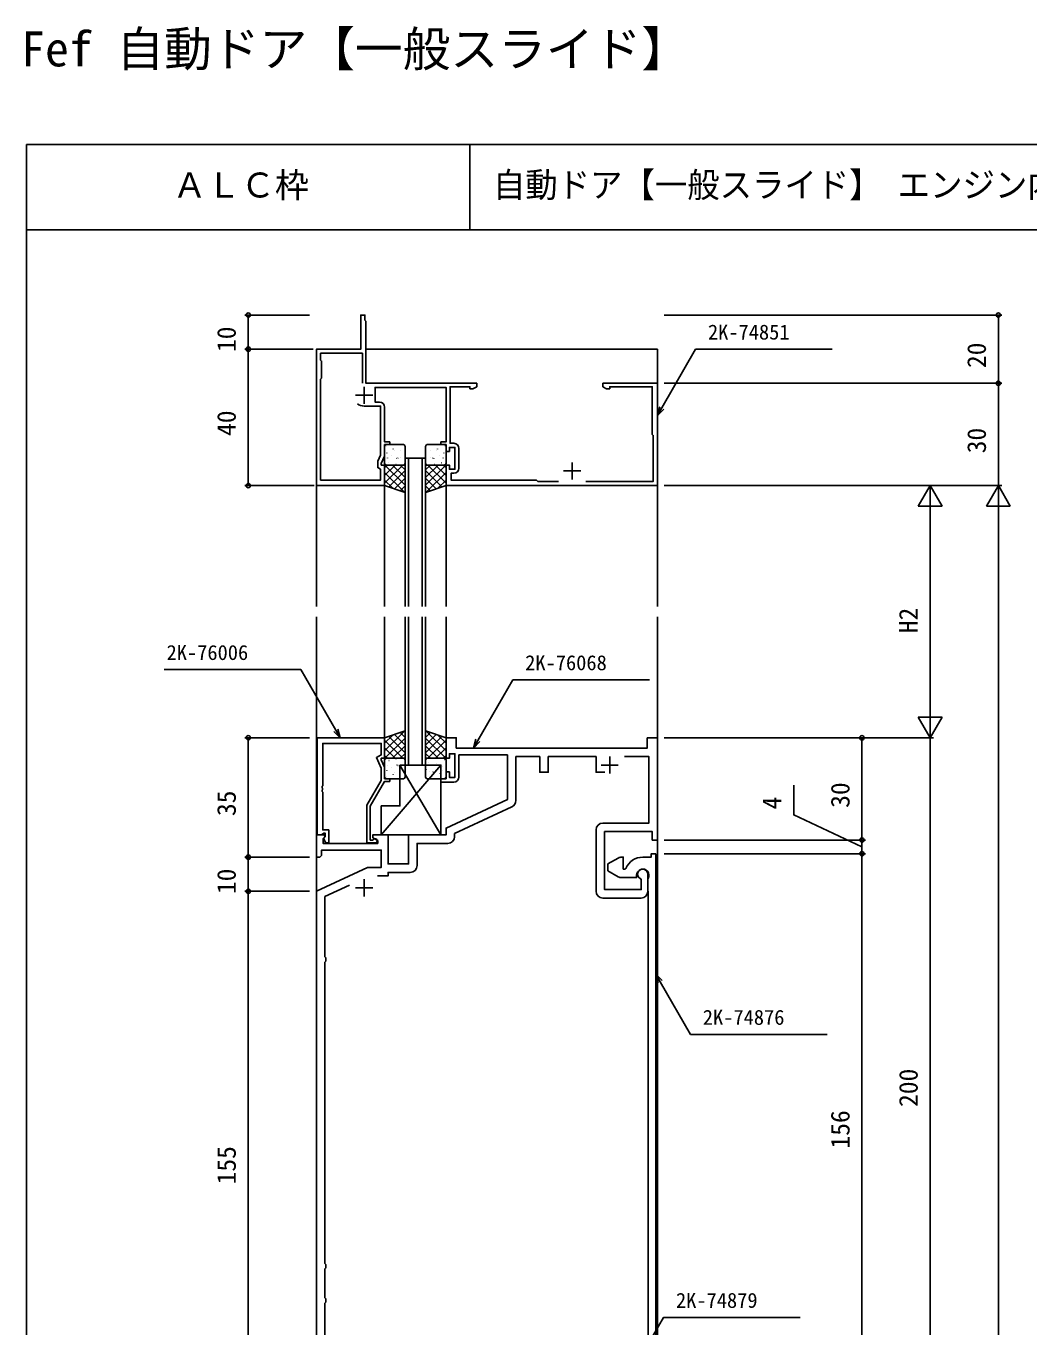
# Model space of a CAD drawing. Units: millimetres, scale not verified. Extents: x -437 to 438, y -681 to 679.
# Drawn here: x -436.9 to -142.7, y 297 to 678.6 of the extents above; entities that cross this region are included whole.
import ezdxf
from ezdxf.enums import TextEntityAlignment as Align

# ---------------------------------------------------------------- set-up
doc = ezdxf.new("R2010")
doc.units = ezdxf.units.MM
doc.header["$LTSCALE"] = 4
for name, color, linetype in [('0-1_USER1', 3, 'Continuous'), ('0-2_YKK_11', 7, 'Continuous'), ('0-3_YKK_12', 2, 'Continuous'), ('0-4_YKK_13', 4, 'Continuous'), ('0-6_YKK_D', 6, 'Continuous'), ('0-7_YKK_ZWAK', 7, 'Continuous')]:
    doc.layers.add(name, color=color, linetype=linetype)
doc.styles.add('ＭＳ ゴシック', font='')
doc.styles.get('ＭＳ ゴシック').set_extended_font_data('MS Gothic')

msp = doc.modelspace()

# ---------------------------------------------------------------- linework, layer by layer
at = {"layer": '0-2_YKK_11'}
for p, q in [((-337.7, 567.8), (-337.7, 572.8)), ((-335.2, 570.3), (-340.2, 570.3)), ((-309.9, 554.7), (-309.9, 548.9)), ((-276.7, 545.6), (-276.7, 550.6)), ((-274.2, 548.1), (-279.2, 548.1)), ((-251.7, 469.82), (-254.7, 469.82)), ((-263.2, 461.82), (-268.2, 461.82)), ((-265.7, 459.32), (-265.7, 464.32)), ((-269.7, 424.82), (-269.7, 442.82)), ((-337.7, 423.32), (-337.7, 428.32)), ((-254.5, 429.82), (-254.5, 424.82)), ((-335.2, 425.82), (-340.2, 425.82)), ((-256.5, 422.82), (-267.7, 422.82))]:
    msp.add_line(p, q, dxfattribs=at)
for points in [[(-331.7, 566.8), (-331.7, 556.6), (-330.2, 556.6), (-330.2, 555.8), (-331.7, 555.8), (-331.7, 552.445), (-332.7, 550.3), (-332.7, 549.8), (-331.7, 549.8), (-331.7, 543.8), (-351.7, 543.8), (-351.7, 583.8), (-338.7, 583.8), (-338.7, 593.8), (-337.5, 593.8), (-337.5, 592.3), (-337.2, 592), (-337.2, 573.8), (-304.7, 573.8), (-304.7, 572.8), (-305.791, 572.17), (-306.7, 572.17), (-306.7, 572.8), (-312.5, 572.8), (-312.5, 556.2), (-311.4, 556.2)], [(-337.7, 567.1), (-332.9, 567.1), (-332.9, 552.711), (-333.7, 550.995), (-333.7, 549.062), (-332.9, 548.6), (-332.9, 545.4), (-350.5, 545.4), (-350.5, 575), (-350.2, 575.3), (-350.2, 580.3), (-350.5, 580.6), (-350.5, 582.6), (-338.2, 582.6), (-338.2, 573.862)], [(-251.7, 543.8), (-313.7, 543.8), (-313.7, 549.8), (-312.7, 549.8), (-312.7, 548.6), (-311.1, 548.6), (-311.1, 555), (-312.7, 555), (-312.7, 553.8), (-313.7, 553.8), (-313.7, 555.8), (-315.2, 555.8), (-315.2, 556.6), (-313.7, 556.6), (-313.7, 572.6), (-334.5, 572.6), (-334.5, 568.3), (-333.2, 568.3)], [(-251.7, 543.8), (-251.7, 573.8), (-267.7, 573.8), (-267.7, 572.8), (-266.609, 572.17), (-265.7, 572.17), (-265.7, 572.8), (-253.2, 572.8), (-253.2, 558.8), (-252.9, 558.5), (-252.9, 545), (-272.731, 545)], [(-311.4, 547.4), (-312.2, 547.4), (-312.2, 545.4), (-287.2, 545.4), (-286.8, 545), (-280.669, 545)], [(-351.5, 469.822), (-351.5, 441.322), (-350.17, 441.322), (-349.87, 441.622), (-349.67, 441.822), (-349.1, 441.822), (-349.1, 440.896), (-349.674, 440.322), (-348.923, 439.022), (-348.1, 439.022), (-348.1, 442.822), (-349.87, 442.822), (-349.87, 453.864), (-349.99, 454.047), (-349.99, 454.597), (-349.87, 454.78), (-349.87, 454.864), (-349.99, 455.047), (-349.99, 455.597), (-349.87, 455.78), (-349.87, 468.192), (-332.7, 468.192), (-332.7, 464.822), (-334.12, 464.002), (-332.7, 460.956), (-332.7, 457.29), (-336.9, 450.015), (-336.9, 439.022), (-334.5, 439.022)], [(-334.999, 439.955), (-335.248, 439.822), (-335.9, 439.822), (-335.9, 449.747), (-331.7, 457.022), (-330.2, 457.022), (-330.2, 457.822), (-331.7, 457.822), (-331.7, 461.177), (-332.7, 463.322), (-332.7, 463.822), (-331.7, 463.822), (-331.7, 469.822), (-351.5, 469.822)], [(-254.7, 469.82), (-254.7, 466.82), (-310.7, 466.82), (-310.7, 469.82), (-313.7, 469.82), (-313.7, 463.82), (-312.7, 463.82), (-312.7, 465.12), (-311.1, 465.12), (-311.1, 458.22), (-312.7, 458.22), (-312.7, 459.82), (-313.7, 459.82), (-313.7, 457.82), (-315.2, 457.82), (-315.2, 456.82), (-311.4, 456.82)], [(-251.7, 469.82), (-251.7, 439.82), (-253.2, 439.82), (-253.2, 442.32), (-267.2, 442.32), (-267.2, 425.32), (-256.43, 425.32), (-256.43, 428.175), (-256.608, 428.449)], [(-309.9, 458.32), (-309.9, 464.82), (-295.7, 464.82), (-295.7, 451.713), (-313.7, 443.32), (-313.7, 441.32), (-324.7, 441.32), (-324.7, 432.82), (-330.7, 432.82), (-330.7, 441.32), (-335.2, 441.32), (-335.2, 440.52), (-333.7, 439.654), (-333.7, 438.82), (-349.77, 438.82), (-349.77, 440.226), (-349.19, 440.806), (-349.4, 441.32), (-351.7, 441.32), (-351.7, 434.82), (-350.7, 434.82), (-350.2, 435.32), (-350.2, 436.89), (-332.7, 436.89), (-332.7, 431.82), (-336.688, 431.82), (-351.7, 424.82), (-351.7, 269.82)], [(-267.15, 459.72), (-269.7, 459.72), (-269.7, 464.32), (-283.7, 464.32), (-283.7, 459.72), (-286.2, 459.72), (-286.2, 464.32), (-293.2, 464.32), (-293.2, 451.395)], [(-267.7, 444.82), (-254.2, 444.82), (-254.2, 464.32), (-261.351, 464.32)], [(-294.355, 449.582), (-311.2, 441.727), (-311.2, 440.82)], [(-313.2, 438.82), (-322.2, 438.82), (-322.2, 432.32)], [(-252.201, 435.816), (-252.201, 269.816), (-256.201, 269.816), (-256.201, 273.316), (-255.401, 273.316), (-255.201, 271.316), (-254.131, 271.316), (-254.131, 278.816), (-255.201, 278.816), (-255.401, 276.816), (-256.201, 276.816), (-256.201, 279.816), (-254.401, 279.816), (-254.401, 424.563), (-254.441, 424.713), (-254.446, 424.721), (-254.456, 424.739), (-254.461, 424.747), (-254.501, 424.897), (-254.501, 428.435), (-254.458, 428.589)], [(-256.001, 434.816), (-253.501, 434.816), (-253.501, 435.816), (-252.201, 435.816)], [(-263.201, 429.084), (-266.201, 430.816), (-266.201, 432.816), (-263.201, 434.549)], [(-262.201, 434.816), (-261.701, 434.816), (-261.701, 431.316), (-261.192, 431.316), (-260.914, 431.504)], [(-324.2, 430.32), (-330.7, 430.32), (-330.7, 429.32), (-333.839, 429.32)], [(-257.801, 429.516), (-257.801, 428.816), (-262.201, 428.816)], [(-341.999, 426.585), (-349.2, 423.227), (-349.2, 405.614), (-348.938, 405.316), (-348.938, 404.324), (-349.2, 404.026), (-349.2, 315.614), (-348.938, 315.316), (-348.938, 314.324), (-349.2, 314.026), (-349.2, 305.614), (-348.938, 305.316), (-348.938, 304.324), (-349.2, 304.026), (-349.2, 272.32), (-333.63, 272.32), (-333.63, 273.441), (-334.03, 273.93)]]:
    msp.add_lwpolyline(points, dxfattribs=at)
for centre, radius, start, end in [((-337.7, 570.3), 3.2, 231.63348, 269.99999), ((-333.2, 566.8), 1.5, 0.00001, 89.99999), ((-311.4, 554.7), 1.5, 0.00001, 89.99999), ((-311.4, 548.9), 1.5, 270.00001, 359.99999), ((-311.4, 458.32), 1.5, 270.00001, 359.99999), ((-295.2, 451.395), 2, 295, 0), ((-267.7, 442.82), 2, 90.00001, 179.99999), ((-334.5, 439.622), 0.6, 270.00003, 146.25104), ((-313.2, 440.82), 2, 270.00001, 359.99999), ((-324.2, 432.32), 2, 270.00001, 359.99999), ((-262.201, 432.816), 2, 89.99998, 120), ((-256.001, 429.516), 5.3, 89.99999, 157.9757), ((-256.001, 429.516), 1.8, 328.99728, 179.99999), ((-256, 429.82), 1.5, 0.00002, 246.07405), ((-262.201, 430.816), 2, 240, 270.00002), ((-267.7, 424.82), 2, 180.00001, 269.99999), ((-256.5, 424.82), 2, 270.00001, 359.99999)]:
    msp.add_arc(centre, radius, start, end, dxfattribs=at)
at = {"layer": '0-3_YKK_12'}
for p, q in [((-351.7, 583.8), (-351.7, 508.308)), ((-351.7, 583.8), (-339, 583.8)), ((-337.2, 583.8), (-251.7, 583.8)), ((-251.7, 508.308), (-251.7, 583.8)), ((-325.7, 508.308), (-325.7, 551.8)), ((-324.7, 551.8), (-324.7, 508.308)), ((-320.7, 508.308), (-320.7, 551.8)), ((-331.7, 543.8), (-331.7, 508.308)), ((-313.7, 543.8), (-313.7, 508.308)), ((-351.7, 505.308), (-351.7, 129.701)), ((-331.7, 505.308), (-331.7, 469.819)), ((-325.7, 461.82), (-325.7, 505.308)), ((-324.7, 505.308), (-324.7, 461.82)), ((-320.7, 461.82), (-320.7, 505.308)), ((-319.7, 505.308), (-319.7, 461.82)), ((-313.7, 505.308), (-313.7, 469.82)), ((-251.7, 129.701), (-251.7, 505.308)), ((-319.7, 461.82), (-325.7, 461.82))]:
    msp.add_line(p, q, dxfattribs=at)
msp.add_lwpolyline([(-325.7, 551.8), (-319.7, 551.8), (-319.7, 508.308)], dxfattribs=at)
at = {"layer": '0-4_YKK_13'}
for p, q in [((-331.7, 555.3), (-331.7, 550.3)), ((-331.256, 555.236), (-331.212, 555.26)), ((-326.2, 555.8), (-331.2, 555.8)), ((-331.064, 553.292), (-331.017, 553.38)), ((-329.231, 554.502), (-329.187, 554.526)), ((-328.917, 554.082), (-328.911, 554.09)), ((-327.155, 554.07), (-327.111, 554.094)), ((-325.7, 550.3), (-325.7, 555.3)), ((-319.7, 550.3), (-319.7, 555.3)), ((-319.2, 555.8), (-314.2, 555.8)), ((-318.245, 554.07), (-318.289, 554.094)), ((-316.483, 554.082), (-316.489, 554.09)), ((-316.169, 554.502), (-316.213, 554.526)), ((-314.336, 553.292), (-314.383, 553.38)), ((-314.144, 555.236), (-314.188, 555.26)), ((-313.7, 555.3), (-313.7, 550.3)), ((-331.7, 548.956), (-330.856, 549.8)), ((-331.7, 546.711), (-328.611, 549.8)), ((-331.7, 544.466), (-326.366, 549.8)), ((-325.7, 543.898), (-331.602, 549.8)), ((-331.2, 549.8), (-326.2, 549.8)), ((-330.892, 551.877), (-330.885, 551.885)), ((-330.465, 550.421), (-330.422, 550.445)), ((-329.822, 552.612), (-329.778, 552.636)), ((-325.7, 546.143), (-329.357, 549.8)), ((-329.073, 549.895), (-329.066, 549.902)), ((-328.389, 549.988), (-328.345, 550.012)), ((-328.174, 551.767), (-328.128, 551.855)), ((-327.798, 551.878), (-327.754, 551.902)), ((-327.131, 552.062), (-327.125, 552.07)), ((-325.7, 548.388), (-327.112, 549.8)), ((-325.721, 551.446), (-325.7, 551.457)), ((-319.679, 551.446), (-319.7, 551.457)), ((-319.7, 548.388), (-318.288, 549.8)), ((-319.7, 546.143), (-316.043, 549.8)), ((-319.7, 543.898), (-313.798, 549.8)), ((-314.2, 549.8), (-319.2, 549.8)), ((-313.7, 544.466), (-319.034, 549.8)), ((-318.269, 552.062), (-318.275, 552.07)), ((-317.602, 551.878), (-317.646, 551.902)), ((-317.226, 551.767), (-317.272, 551.855)), ((-317.011, 549.988), (-317.055, 550.012)), ((-313.7, 546.711), (-316.789, 549.8)), ((-316.327, 549.895), (-316.334, 549.902)), ((-315.578, 552.612), (-315.622, 552.636)), ((-314.935, 550.421), (-314.978, 550.445)), ((-313.7, 548.956), (-314.544, 549.8)), ((-314.508, 551.877), (-314.515, 551.885)), ((-325.92, 541.873), (-331.7, 547.653)), ((-330.515, 543.405), (-325.7, 548.221)), ((-328.832, 542.844), (-325.7, 545.976)), ((-314.885, 543.405), (-319.7, 548.221)), ((-316.568, 542.844), (-319.7, 545.976)), ((-319.48, 541.873), (-313.7, 547.653)), ((-329.288, 542.996), (-331.7, 545.408)), ((-327.148, 542.283), (-325.7, 543.73)), ((-318.252, 542.283), (-319.7, 543.73)), ((-316.112, 542.996), (-313.7, 545.408)), ((-325.92, 471.747), (-331.7, 465.967)), ((-329.288, 470.624), (-331.7, 468.212)), ((-325.7, 469.722), (-331.602, 463.82)), ((-330.515, 470.215), (-325.7, 465.399)), ((-328.832, 470.776), (-325.7, 467.645)), ((-327.148, 471.337), (-325.7, 469.89)), ((-318.253, 471.337), (-319.704, 469.886)), ((-316.569, 470.776), (-319.704, 467.641)), ((-314.885, 470.215), (-319.704, 465.396)), ((-319.704, 469.725), (-313.798, 463.82)), ((-319.478, 471.745), (-313.7, 465.967)), ((-316.111, 470.623), (-313.7, 468.212)), ((-331.7, 469.154), (-326.366, 463.82)), ((-331.7, 466.909), (-328.611, 463.82)), ((-325.7, 467.477), (-329.357, 463.82)), ((-319.704, 467.48), (-316.043, 463.82)), ((-313.7, 469.154), (-319.034, 463.82)), ((-313.7, 466.909), (-316.789, 463.82)), ((-332.7, 441.32), (-315.2, 461.819)), ((-331.7, 464.664), (-330.856, 463.82)), ((-331.7, 458.32), (-331.7, 463.32)), ((-331.2, 463.82), (-326.2, 463.82)), ((-330.889, 461.743), (-330.882, 461.735)), ((-330.462, 463.199), (-330.418, 463.175)), ((-329.07, 463.725), (-329.063, 463.718)), ((-328.386, 463.632), (-328.342, 463.608)), ((-328.171, 461.853), (-328.124, 461.765)), ((-327.794, 461.742), (-327.75, 461.718)), ((-327.2, 461.819), (-315.2, 441.32)), ((-325.7, 465.232), (-327.112, 463.82)), ((-325.718, 462.174), (-325.7, 462.165)), ((-325.7, 463.32), (-325.7, 458.32)), ((-319.704, 465.235), (-318.288, 463.82)), ((-319.704, 463.32), (-319.704, 458.32)), ((-314.2, 463.82), (-319.204, 463.82)), ((-318.91, 462.465), (-318.953, 462.441)), ((-316.833, 462.033), (-316.877, 462.009)), ((-316.513, 462.188), (-316.52, 462.181)), ((-315.767, 461.982), (-315.814, 461.894)), ((-313.7, 464.664), (-314.544, 463.82)), ((-314.165, 463.49), (-314.209, 463.466)), ((-313.7, 458.32), (-313.7, 463.32)), ((-331.253, 458.384), (-331.209, 458.36)), ((-331.061, 460.328), (-331.014, 460.24)), ((-329.819, 461.008), (-329.775, 460.984)), ((-329.228, 459.118), (-329.184, 459.094)), ((-328.914, 459.538), (-328.907, 459.53)), ((-327.151, 459.55), (-327.107, 459.526)), ((-327.128, 461.558), (-327.121, 461.55)), ((-319.501, 460.575), (-319.545, 460.551)), ((-318.455, 460.021), (-318.461, 460.013)), ((-318.067, 457.951), (-318.111, 457.927)), ((-317.476, 459.841), (-317.52, 459.817)), ((-316.669, 458.001), (-316.676, 457.993)), ((-315.4, 459.409), (-315.443, 459.385)), ((-314.808, 461.299), (-314.852, 461.275)), ((-314.694, 460.205), (-314.701, 460.198)), ((-326.2, 457.82), (-331.2, 457.82)), ((-319.204, 457.82), (-314.2, 457.82))]:
    msp.add_line(p, q, dxfattribs=at)
for points in [[(-325.7, 541.8), (-331.7, 543.8), (-331.7, 549.8), (-325.7, 549.8)], [(-319.7, 541.8), (-313.7, 543.8), (-313.7, 549.8), (-319.7, 549.8)], [(-325.7, 471.82), (-331.7, 469.82), (-331.7, 463.82), (-325.7, 463.82)], [(-319.704, 471.82), (-313.7, 469.82), (-313.7, 463.82), (-319.704, 463.82)], [(-327.2, 461.819), (-315.2, 461.819), (-315.2, 441.32), (-332.7, 441.32), (-332.7, 449.82), (-327.2, 449.82)]]:
    msp.add_lwpolyline(points, close=True, dxfattribs=at)
for centre, start, end in [((-331.2, 555.3), 90, 180), ((-326.2, 555.3), 0, 90), ((-319.2, 555.3), 90, 180), ((-314.2, 555.3), 0, 90), ((-331.2, 550.3), 180, 270), ((-326.2, 550.3), 270, 0), ((-319.2, 550.3), 180, 270), ((-314.2, 550.3), 270, 0), ((-331.2, 463.32), 90, 180), ((-326.2, 463.32), 0, 90), ((-319.204, 463.32), 90, 180), ((-314.2, 463.32), 0, 90), ((-331.2, 458.32), 180, 270), ((-326.2, 458.32), 270, 0), ((-319.204, 458.32), 180, 270), ((-314.2, 458.32), 270, 0)]:
    msp.add_arc(centre, 0.5, start, end, dxfattribs=at)
at = {"layer": '0-6_YKK_D'}
for p, q in [((-353.7, 593.8), (-372.7, 593.8)), ((-371.7, 583.8), (-371.7, 593.8)), ((-249.7, 593.8), (-150.7, 593.8)), ((-151.7, 593.8), (-151.7, 573.8)), ((-352.7, 583.8), (-372.7, 583.8)), ((-353.7, 583.8), (-372.7, 583.8)), ((-371.7, 543.8), (-371.7, 583.8)), ((-249.7, 573.8), (-150.7, 573.8)), ((-249.7, 573.8), (-150.7, 573.8)), ((-151.7, 543.8), (-151.7, 573.8)), ((-352.4, 543.8), (-372.7, 543.8)), ((-249.7, 543.8), (-150.7, 543.8)), ((-249.7, 543.8), (-150.7, 543.8)), ((-249.7, 543.8), (-170.7, 543.8)), ((-171.7, 543.8), (-175.2, 537.738)), ((-171.7, 543.8), (-168.2, 537.738)), ((-171.7, 543.8), (-171.7, 531.676)), ((-151.7, 543.8), (-155.2, 537.738)), ((-151.7, 543.8), (-148.2, 537.738)), ((-151.7, 543.8), (-151.7, 531.676)), ((-175.2, 537.738), (-168.2, 537.738)), ((-171.7, 476.817), (-171.7, 536.8)), ((-155.2, 537.738), (-148.2, 537.738)), ((-151.7, -66.403), (-151.7, 536.8)), ((-171.7, 469.817), (-171.7, 481.941)), ((-171.7, 469.817), (-175.2, 475.879)), ((-168.2, 475.879), (-175.2, 475.879)), ((-171.7, 469.817), (-168.2, 475.879)), ((-353.7, 469.82), (-372.7, 469.82)), ((-371.7, 469.82), (-371.7, 434.82)), ((-249.7, 469.817), (-190.7, 469.817)), ((-249.7, 469.817), (-170.7, 469.817)), ((-249.7, 469.817), (-170.7, 469.817)), ((-191.7, 469.817), (-191.7, 439.82)), ((-171.7, 269.816), (-171.7, 469.817)), ((-249.7, 439.82), (-190.7, 439.82)), ((-249.7, 439.82), (-190.7, 439.82)), ((-191.7, 439.82), (-191.7, 435.816)), ((-249.7, 435.816), (-190.7, 435.816)), ((-249.7, 435.816), (-190.7, 435.816)), ((-191.7, 435.816), (-191.7, 279.816)), ((-353.7, 434.82), (-372.7, 434.82)), ((-353.7, 434.82), (-372.7, 434.82)), ((-371.7, 434.82), (-371.7, 424.82)), ((-353.7, 424.82), (-372.7, 424.82)), ((-353.7, 424.82), (-372.7, 424.82)), ((-371.7, 424.82), (-371.7, 269.82))]:
    msp.add_line(p, q, dxfattribs=at)
for points in [[(-251.7, 564.376), (-250.425, 566.584), (-240.485, 583.8), (-200.407, 583.8)], [(-249.833, 566.243), (-251.7, 564.376), (-251.017, 566.926)], [(-344.777, 469.822), (-346.052, 472.03), (-356.324, 489.822), (-396.403, 489.822)], [(-305.639, 466.82), (-304.364, 469.028), (-294.092, 486.82), (-254.013, 486.82)], [(-345.46, 472.372), (-344.777, 469.822), (-346.644, 471.689)], [(-303.772, 468.687), (-305.639, 466.82), (-304.956, 469.37)], [(-191.7, 437.818), (-211.7, 447.188), (-211.7, 455.918)], [(-251.518, 397.948), (-252.201, 400.498), (-250.334, 398.631)], [(-252.201, 400.498), (-250.926, 398.289), (-241.995, 382.82), (-201.916, 382.82)], [(-261.414, 279.815), (-260.139, 282.024), (-249.867, 299.815), (-209.788, 299.815)]]:
    msp.add_lwpolyline(points, dxfattribs=at)
for centre in [(-371.7, 593.8), (-151.7, 593.8), (-371.7, 583.8), (-371.7, 583.8), (-151.7, 573.8), (-151.7, 573.8), (-371.7, 543.8), (-371.7, 469.82), (-191.7, 469.817), (-191.7, 439.82), (-191.7, 439.82), (-371.7, 434.82), (-371.7, 434.82), (-191.7, 435.816), (-191.7, 435.816), (-371.7, 424.82), (-371.7, 424.82)]:
    msp.add_circle(centre, 0.637, dxfattribs=at)
at = {"layer": '0-7_YKK_ZWAK'}
for p, q in [((-436.7, 643.8), (-436.7, -681.2)), ((438.3, 643.8), (-436.7, 643.8)), ((-306.7, 643.8), (-306.7, 618.8)), ((438.3, 618.8), (-436.7, 618.8))]:
    msp.add_line(p, q, dxfattribs=at)

# ---------------------------------------------------------------- texts
at = {"layer": '0-1_USER1', "style": 'ＭＳ ゴシック'}
for s, height, p in [('Fef 自動ドア【一般スライド】', 10.26, (-438.288, 663.658)), ('ＡＬＣ枠', 7.331, (-393.888, 626.073))]:
    msp.add_text(s, height=height, dxfattribs=at).set_placement(p, align=Align.BOTTOM_LEFT)
at = {"layer": '0-1_USER1', "style": 'ＭＳ ゴシック', "width": 0.95}
msp.add_text('自動ドア【一般スライド】 エンジン内蔵 たて骨45㎜見付 たてかまち45㎜見付 枠：18㎜溝幅 障子：18㎜溝幅', height=7.331, dxfattribs=at).set_placement((-299.952, 626.13), align=Align.BOTTOM_LEFT)
at = {"layer": '0-6_YKK_D', "style": 'ＭＳ ゴシック'}
for s, p in [('10', (-373.7, 582.962)), ('20', (-153.7, 578.26)), ('40', (-373.7, 558.345)), ('30', (-153.7, 553.26)), ('H2', (-173.7, 500.48)), ('30', (-193.7, 449.279)), ('35', (-373.7, 446.865)), ('4', (-213.7, 448.805)), ('10', (-373.7, 423.982)), ('200', (-173.7, 361.55)), ('156', (-193.7, 349.357)), ('155', (-373.7, 338.84))]:
    msp.add_text(s, height=5.499, rotation=90, dxfattribs=at).set_placement(p, align=Align.BOTTOM_LEFT)
for s, p in [('2K-74851', (-236.879, 585.3)), ('2K-76006', (-395.658, 491.322)), ('2K-76068', (-290.485, 488.32)), ('2K-74876', (-238.388, 384.32)), ('2K-74879', (-246.26, 301.315))]:
    msp.add_text(s, height=4.399, dxfattribs=at).set_placement(p, align=Align.BOTTOM_LEFT)

doc.saveas('drawing.dxf')
